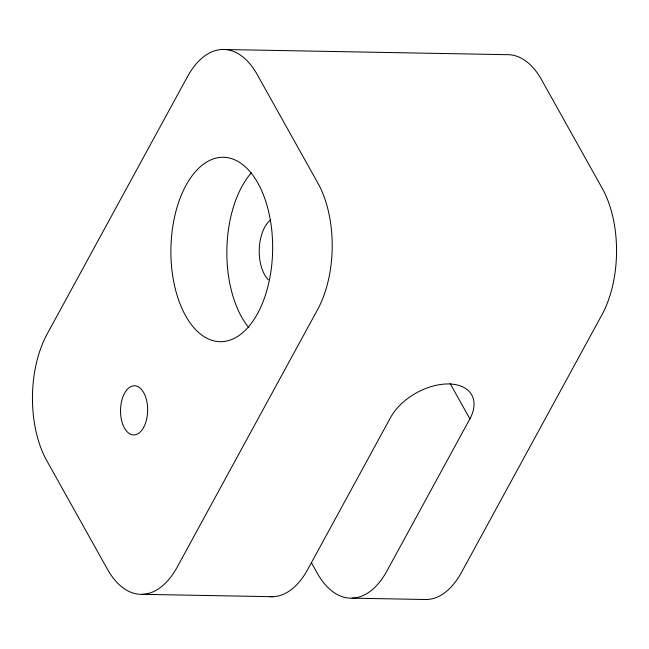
<?xml version="1.0" encoding="UTF-8"?>
<svg xmlns="http://www.w3.org/2000/svg" width="649" height="649" viewBox="0 0 649 649"><rect width="100%" height="100%" fill="white"/><g stroke="black" fill="none" stroke-linecap="round" stroke-linejoin="round"><path stroke-width="0.97" d="M450.163 383.567L469.884 418.848L387.007 570.852A89.432 49.332 -89 0 1 317.215 573.091L311.293 562.488M222.38 49.47L506.731 54.678A89.432 49.332 -89 0 1 541.55 79.746L602.28 188.421A89.432 49.332 -89 0 1 601.907 314.862L461.585 572.223A89.432 49.332 -89 0 1 426.62 599.53L352.034 598.159M142.269 594.322L272.791 596.707M469.884 418.848A47.507 28.791 -29.2 0 0 448.897 383.948A47.507 28.791 -29.2 0 0 390.633 417.396L307.756 569.4A89.432 49.332 -89 0 1 269.822 596.642M248.932 327.753A92.223 50.873 -89 0 1 251.325 172.837M268.394 279.873A33.537 18.497 -89 0 1 259.267 248.94A33.537 18.497 -89 0 1 270.738 219.792M187.415 76.777L47.093 334.138A89.432 49.332 -89 0 0 46.72 460.579L107.45 569.254A89.432 49.332 -89 0 0 177.242 567.015L317.564 309.654A89.432 49.332 -89 0 0 317.937 183.213L257.199 74.538A89.432 49.332 -89 0 0 187.415 76.777M257.58 313.556A92.223 50.873 -89 0 0 235.222 160.035A92.223 50.873 -89 0 0 172.569 274.957A92.223 50.873 -89 0 0 257.58 313.556M143.632 427.44A24.597 13.564 -89 0 0 137.669 386.504A24.597 13.564 -89 0 0 120.965 417.153A24.597 13.564 -89 0 0 143.632 427.44"/></g></svg>
